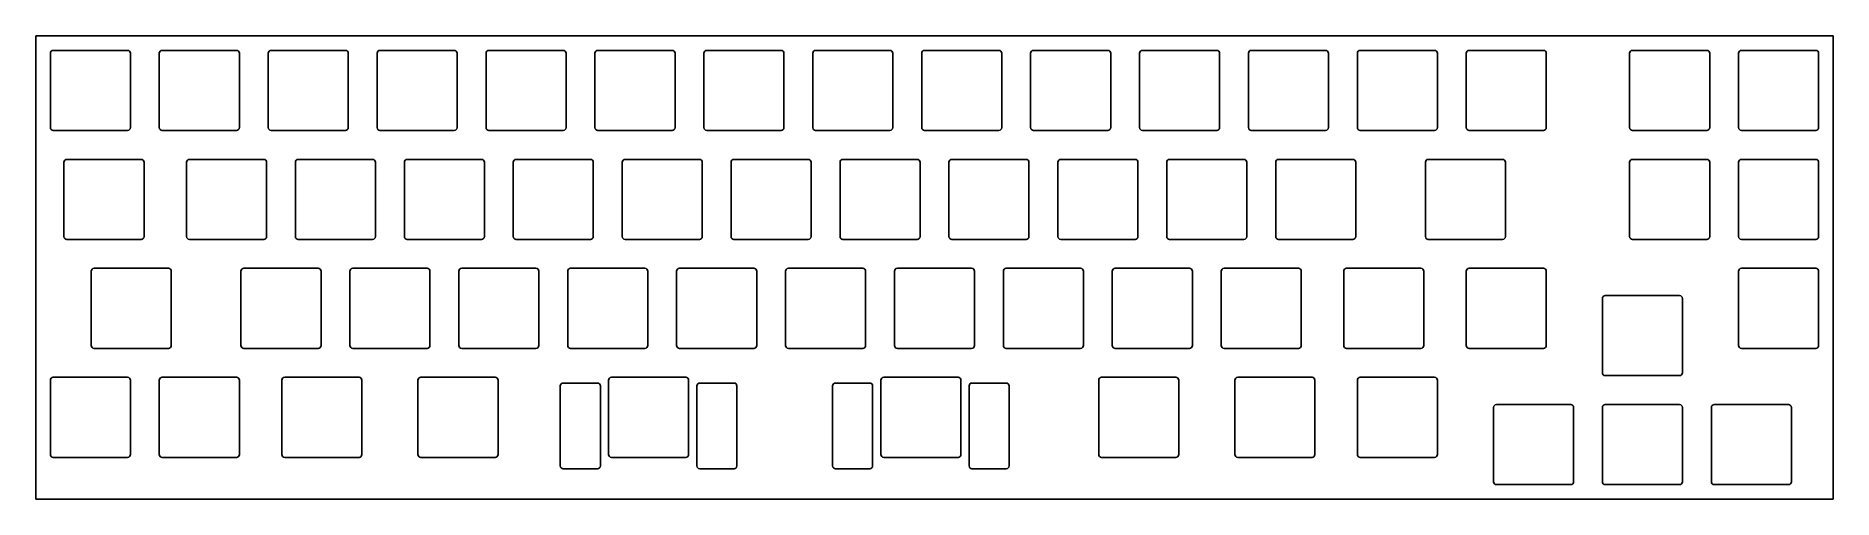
# Model space of a CAD drawing. Header units: millimetres. Extents: x 0 to 314, y -81 to 0.
import ezdxf

# ---------------------------------------------------------------- set-up
doc = ezdxf.new("R2010")
doc.units = ezdxf.units.MM

msp = doc.modelspace()

# ---------------------------------------------------------------- linework, layer by layer
for p, q in [((0, 0), (314.325, 0)), ((0, 0), (0, -80.9625)), ((314.325, 0), (314.325, -80.9625)), ((2.525, -3.025), (2.525, -16.025)), ((3.025, -2.525), (16.025, -2.525)), ((16.525, -3.025), (16.525, -16.025)), ((21.575, -3.025), (21.575, -16.025)), ((22.075, -2.525), (35.075, -2.525)), ((35.575, -3.025), (35.575, -16.025)), ((40.625, -3.025), (40.625, -16.025)), ((41.125, -2.525), (54.125, -2.525)), ((54.625, -3.025), (54.625, -16.025)), ((59.675, -3.025), (59.675, -16.025)), ((60.175, -2.525), (73.175, -2.525)), ((73.675, -3.025), (73.675, -16.025)), ((78.725, -3.025), (78.725, -16.025)), ((79.225, -2.525), (92.225, -2.525)), ((92.725, -3.025), (92.725, -16.025)), ((97.775, -3.025), (97.775, -16.025)), ((98.275, -2.525), (111.275, -2.525)), ((111.775, -3.025), (111.775, -16.025)), ((116.825, -3.025), (116.825, -16.025)), ((117.325, -2.525), (130.325, -2.525)), ((130.825, -3.025), (130.825, -16.025)), ((135.875, -3.025), (135.875, -16.025)), ((136.375, -2.525), (149.375, -2.525)), ((149.875, -3.025), (149.875, -16.025)), ((154.925, -3.025), (154.925, -16.025)), ((155.425, -2.525), (168.425, -2.525)), ((168.925, -3.025), (168.925, -16.025)), ((173.975, -3.025), (173.975, -16.025)), ((174.475, -2.525), (187.475, -2.525)), ((187.975, -3.025), (187.975, -16.025)), ((193.025, -3.025), (193.025, -16.025)), ((193.525, -2.525), (206.525, -2.525)), ((207.025, -3.025), (207.025, -16.025)), ((212.075, -3.025), (212.075, -16.025)), ((212.575, -2.525), (225.575, -2.525)), ((226.075, -3.025), (226.075, -16.025)), ((231.125, -3.025), (231.125, -16.025)), ((231.625, -2.525), (244.625, -2.525)), ((245.125, -3.025), (245.125, -16.025)), ((250.175, -3.025), (250.175, -16.025)), ((250.675, -2.525), (263.675, -2.525)), ((264.175, -3.025), (264.175, -16.025)), ((278.75, -3.025), (278.75, -16.025)), ((279.25, -2.525), (292.25, -2.525)), ((292.75, -3.025), (292.75, -16.025)), ((297.8, -3.025), (297.8, -16.025)), ((298.3, -2.525), (311.3, -2.525)), ((311.8, -3.025), (311.8, -16.025)), ((3.025, -16.525), (16.025, -16.525)), ((22.075, -16.525), (35.075, -16.525)), ((41.125, -16.525), (54.125, -16.525)), ((60.175, -16.525), (73.175, -16.525)), ((79.225, -16.525), (92.225, -16.525)), ((98.275, -16.525), (111.275, -16.525)), ((117.325, -16.525), (130.325, -16.525)), ((136.375, -16.525), (149.375, -16.525)), ((155.425, -16.525), (168.425, -16.525)), ((174.475, -16.525), (187.475, -16.525)), ((193.525, -16.525), (206.525, -16.525)), ((212.575, -16.525), (225.575, -16.525)), ((231.625, -16.525), (244.625, -16.525)), ((250.675, -16.525), (263.675, -16.525)), ((279.25, -16.525), (292.25, -16.525)), ((298.3, -16.525), (311.3, -16.525)), ((5.40625, -21.575), (18.40625, -21.575)), ((26.8375, -21.575), (39.8375, -21.575)), ((45.8875, -21.575), (58.8875, -21.575)), ((64.9375, -21.575), (77.9375, -21.575)), ((83.9875, -21.575), (96.9875, -21.575)), ((103.0375, -21.575), (116.0375, -21.575)), ((122.0875, -21.575), (135.0875, -21.575)), ((141.1375, -21.575), (154.1375, -21.575)), ((160.1875, -21.575), (173.1875, -21.575)), ((179.2375, -21.575), (192.2375, -21.575)), ((198.2875, -21.575), (211.2875, -21.575)), ((217.3375, -21.575), (230.3375, -21.575)), ((243.53125, -21.575), (256.53125, -21.575)), ((279.25, -21.575), (292.25, -21.575)), ((298.3, -21.575), (311.3, -21.575)), ((4.90625, -22.075), (4.90625, -35.075)), ((18.90625, -22.075), (18.90625, -35.075)), ((26.3375, -22.075), (26.3375, -35.075)), ((40.3375, -22.075), (40.3375, -35.075)), ((45.3875, -22.075), (45.3875, -35.075)), ((59.3875, -22.075), (59.3875, -35.075)), ((64.4375, -22.075), (64.4375, -35.075)), ((78.4375, -22.075), (78.4375, -35.075)), ((83.4875, -22.075), (83.4875, -35.075)), ((97.4875, -22.075), (97.4875, -35.075)), ((102.5375, -22.075), (102.5375, -35.075)), ((116.5375, -22.075), (116.5375, -35.075)), ((121.5875, -22.075), (121.5875, -35.075)), ((135.5875, -22.075), (135.5875, -35.075)), ((140.6375, -22.075), (140.6375, -35.075)), ((154.6375, -22.075), (154.6375, -35.075)), ((159.6875, -22.075), (159.6875, -35.075)), ((173.6875, -22.075), (173.6875, -35.075)), ((178.7375, -22.075), (178.7375, -35.075)), ((192.7375, -22.075), (192.7375, -35.075)), ((197.7875, -22.075), (197.7875, -35.075)), ((211.7875, -22.075), (211.7875, -35.075)), ((216.8375, -22.075), (216.8375, -35.075)), ((230.8375, -22.075), (230.8375, -35.075)), ((243.03125, -22.075), (243.03125, -35.075)), ((257.03125, -22.075), (257.03125, -35.075)), ((278.75, -22.075), (278.75, -35.075)), ((292.75, -22.075), (292.75, -35.075)), ((297.8, -22.075), (297.8, -35.075)), ((311.8, -22.075), (311.8, -35.075)), ((5.40625, -35.575), (18.40625, -35.575)), ((26.8375, -35.575), (39.8375, -35.575)), ((45.8875, -35.575), (58.8875, -35.575)), ((64.9375, -35.575), (77.9375, -35.575)), ((83.9875, -35.575), (96.9875, -35.575)), ((103.0375, -35.575), (116.0375, -35.575)), ((122.0875, -35.575), (135.0875, -35.575)), ((141.1375, -35.575), (154.1375, -35.575)), ((160.1875, -35.575), (173.1875, -35.575)), ((179.2375, -35.575), (192.2375, -35.575)), ((198.2875, -35.575), (211.2875, -35.575)), ((217.3375, -35.575), (230.3375, -35.575)), ((243.53125, -35.575), (256.53125, -35.575)), ((279.25, -35.575), (292.25, -35.575)), ((298.3, -35.575), (311.3, -35.575)), ((10.16875, -40.625), (23.16875, -40.625)), ((36.3625, -40.625), (49.3625, -40.625)), ((55.4125, -40.625), (68.4125, -40.625)), ((74.4625, -40.625), (87.4625, -40.625)), ((93.5125, -40.625), (106.5125, -40.625)), ((112.5625, -40.625), (125.5625, -40.625)), ((131.6125, -40.625), (144.6125, -40.625)), ((150.6625, -40.625), (163.6625, -40.625)), ((169.7125, -40.625), (182.7125, -40.625)), ((188.7625, -40.625), (201.7625, -40.625)), ((207.8125, -40.625), (220.8125, -40.625)), ((229.24375, -40.625), (242.24375, -40.625)), ((250.675, -40.625), (263.675, -40.625)), ((298.3, -40.625), (311.3, -40.625)), ((9.66875, -41.125), (9.66875, -54.125)), ((23.66875, -41.125), (23.66875, -54.125)), ((35.8625, -41.125), (35.8625, -54.125)), ((49.8625, -41.125), (49.8625, -54.125)), ((54.9125, -41.125), (54.9125, -54.125)), ((68.9125, -41.125), (68.9125, -54.125)), ((73.9625, -41.125), (73.9625, -54.125)), ((87.9625, -41.125), (87.9625, -54.125)), ((93.0125, -41.125), (93.0125, -54.125)), ((107.0125, -41.125), (107.0125, -54.125)), ((112.0625, -41.125), (112.0625, -54.125)), ((126.0625, -41.125), (126.0625, -54.125)), ((131.1125, -41.125), (131.1125, -54.125)), ((145.1125, -41.125), (145.1125, -54.125)), ((150.1625, -41.125), (150.1625, -54.125)), ((164.1625, -41.125), (164.1625, -54.125)), ((169.2125, -41.125), (169.2125, -54.125)), ((183.2125, -41.125), (183.2125, -54.125)), ((188.2625, -41.125), (188.2625, -54.125)), ((202.2625, -41.125), (202.2625, -54.125)), ((207.3125, -41.125), (207.3125, -54.125)), ((221.3125, -41.125), (221.3125, -54.125)), ((228.74375, -41.125), (228.74375, -54.125)), ((242.74375, -41.125), (242.74375, -54.125)), ((250.175, -41.125), (250.175, -54.125)), ((264.175, -41.125), (264.175, -54.125)), ((297.8, -41.125), (297.8, -54.125)), ((311.8, -41.125), (311.8, -54.125)), ((273.9875, -45.8875), (273.9875, -58.8875)), ((274.4875, -45.3875), (287.4875, -45.3875)), ((287.9875, -45.8875), (287.9875, -58.8875)), ((10.16875, -54.625), (23.16875, -54.625)), ((36.3625, -54.625), (49.3625, -54.625)), ((55.4125, -54.625), (68.4125, -54.625)), ((74.4625, -54.625), (87.4625, -54.625)), ((93.5125, -54.625), (106.5125, -54.625)), ((112.5625, -54.625), (125.5625, -54.625)), ((131.6125, -54.625), (144.6125, -54.625)), ((150.6625, -54.625), (163.6625, -54.625)), ((169.7125, -54.625), (182.7125, -54.625)), ((188.7625, -54.625), (201.7625, -54.625)), ((207.8125, -54.625), (220.8125, -54.625)), ((229.24375, -54.625), (242.24375, -54.625)), ((250.675, -54.625), (263.675, -54.625)), ((298.3, -54.625), (311.3, -54.625)), ((3.025, -59.675), (16.025, -59.675)), ((22.075, -59.675), (35.075, -59.675)), ((43.50625, -59.675), (56.50625, -59.675)), ((67.31875, -59.675), (80.31875, -59.675)), ((100.65625, -59.675), (113.65625, -59.675)), ((148.28125, -59.675), (161.28125, -59.675)), ((186.38125, -59.675), (199.38125, -59.675)), ((210.19375, -59.675), (223.19375, -59.675)), ((231.625, -59.675), (244.625, -59.675)), ((274.4875, -59.3875), (287.4875, -59.3875)), ((2.525, -60.175), (2.525, -73.175)), ((16.525, -60.175), (16.525, -73.175)), ((21.575, -60.175), (21.575, -73.175)), ((35.575, -60.175), (35.575, -73.175)), ((43.00625, -60.175), (43.00625, -73.175)), ((57.00625, -60.175), (57.00625, -73.175)), ((66.81875, -60.175), (66.81875, -73.175)), ((80.81875, -60.175), (80.81875, -73.175)), ((91.71825, -61.175), (91.71825, -75.175)), ((92.21825, -60.675), (98.21825, -60.675)), ((98.71825, -61.175), (98.71825, -75.175)), ((100.15625, -60.175), (100.15625, -73.175)), ((114.15625, -60.175), (114.15625, -73.175)), ((115.59425, -61.175), (115.59425, -75.175)), ((116.09425, -60.675), (122.09425, -60.675)), ((122.59425, -61.175), (122.59425, -75.175)), ((139.34325, -61.175), (139.34325, -75.175)), ((139.84325, -60.675), (145.84325, -60.675)), ((146.34325, -61.175), (146.34325, -75.175)), ((147.78125, -60.175), (147.78125, -73.175)), ((161.78125, -60.175), (161.78125, -73.175)), ((163.21925, -61.175), (163.21925, -75.175)), ((163.71925, -60.675), (169.71925, -60.675)), ((170.21925, -61.175), (170.21925, -75.175)), ((185.88125, -60.175), (185.88125, -73.175)), ((199.88125, -60.175), (199.88125, -73.175)), ((209.69375, -60.175), (209.69375, -73.175)), ((223.69375, -60.175), (223.69375, -73.175)), ((231.125, -60.175), (231.125, -73.175)), ((245.125, -60.175), (245.125, -73.175)), ((254.9375, -64.9375), (254.9375, -77.9375)), ((255.4375, -64.4375), (268.4375, -64.4375)), ((268.9375, -64.9375), (268.9375, -77.9375)), ((273.9875, -64.9375), (273.9875, -77.9375)), ((274.4875, -64.4375), (287.4875, -64.4375)), ((287.9875, -64.9375), (287.9875, -77.9375)), ((293.0375, -64.9375), (293.0375, -77.9375)), ((293.5375, -64.4375), (306.5375, -64.4375)), ((307.0375, -64.9375), (307.0375, -77.9375)), ((3.025, -73.675), (16.025, -73.675)), ((22.075, -73.675), (35.075, -73.675)), ((43.50625, -73.675), (56.50625, -73.675)), ((67.31875, -73.675), (80.31875, -73.675)), ((100.65625, -73.675), (113.65625, -73.675)), ((148.28125, -73.675), (161.28125, -73.675)), ((186.38125, -73.675), (199.38125, -73.675)), ((210.19375, -73.675), (223.19375, -73.675)), ((231.625, -73.675), (244.625, -73.675)), ((92.21825, -75.675), (98.21825, -75.675)), ((116.09425, -75.675), (122.09425, -75.675)), ((139.84325, -75.675), (145.84325, -75.675)), ((163.71925, -75.675), (169.71925, -75.675)), ((255.4375, -78.4375), (268.4375, -78.4375)), ((274.4875, -78.4375), (287.4875, -78.4375)), ((293.5375, -78.4375), (306.5375, -78.4375)), ((0, -80.9625), (314.325, -80.9625))]:
    msp.add_line(p, q)
for centre, start, end in [((3.025, -3.025), 90, 180), ((16.025, -3.025), 0, 90), ((22.075, -3.025), 90, 180), ((35.075, -3.025), 0, 90), ((41.125, -3.025), 90, 180), ((54.125, -3.025), 0, 90), ((60.175, -3.025), 90, 180), ((73.175, -3.025), 0, 90), ((79.225, -3.025), 90, 180), ((92.225, -3.025), 0, 90), ((98.275, -3.025), 90, 180), ((111.275, -3.025), 0, 90), ((117.325, -3.025), 90, 180), ((130.325, -3.025), 0, 90), ((136.375, -3.025), 90, 180), ((149.375, -3.025), 0, 90), ((155.425, -3.025), 90, 180), ((168.425, -3.025), 0, 90), ((174.475, -3.025), 90, 180), ((187.475, -3.025), 0, 90), ((193.525, -3.025), 90, 180), ((206.525, -3.025), 0, 90), ((212.575, -3.025), 90, 180), ((225.575, -3.025), 0, 90), ((231.625, -3.025), 90, 180), ((244.625, -3.025), 0, 90), ((250.675, -3.025), 90, 180), ((263.675, -3.025), 0, 90), ((279.25, -3.025), 90, 180), ((292.25, -3.025), 0, 90), ((298.3, -3.025), 90, 180), ((311.3, -3.025), 0, 90), ((3.025, -16.025), 180, 270), ((16.025, -16.025), 270, 360), ((22.075, -16.025), 180, 270), ((35.075, -16.025), 270, 360), ((41.125, -16.025), 180, 270), ((54.125, -16.025), 270, 360), ((60.175, -16.025), 180, 270), ((73.175, -16.025), 270, 360), ((79.225, -16.025), 180, 270), ((92.225, -16.025), 270, 360), ((98.275, -16.025), 180, 270), ((111.275, -16.025), 270, 360), ((117.325, -16.025), 180, 270), ((130.325, -16.025), 270, 360), ((136.375, -16.025), 180, 270), ((149.375, -16.025), 270, 360), ((155.425, -16.025), 180, 270), ((168.425, -16.025), 270, 360), ((174.475, -16.025), 180, 270), ((187.475, -16.025), 270, 360), ((193.525, -16.025), 180, 270), ((206.525, -16.025), 270, 360), ((212.575, -16.025), 180, 270), ((225.575, -16.025), 270, 360), ((231.625, -16.025), 180, 270), ((244.625, -16.025), 270, 360), ((250.675, -16.025), 180, 270), ((263.675, -16.025), 270, 360), ((279.25, -16.025), 180, 270), ((292.25, -16.025), 270, 360), ((298.3, -16.025), 180, 270), ((311.3, -16.025), 270, 360), ((5.40625, -22.075), 90, 180), ((18.40625, -22.075), 0, 90), ((26.8375, -22.075), 90, 180), ((39.8375, -22.075), 0, 90), ((45.8875, -22.075), 90, 180), ((58.8875, -22.075), 0, 90), ((64.9375, -22.075), 90, 180), ((77.9375, -22.075), 0, 90), ((83.9875, -22.075), 90, 180), ((96.9875, -22.075), 0, 90), ((103.0375, -22.075), 90, 180), ((116.0375, -22.075), 0, 90), ((122.0875, -22.075), 90, 180), ((135.0875, -22.075), 0, 90), ((141.1375, -22.075), 90, 180), ((154.1375, -22.075), 0, 90), ((160.1875, -22.075), 90, 180), ((173.1875, -22.075), 0, 90), ((179.2375, -22.075), 90, 180), ((192.2375, -22.075), 0, 90), ((198.2875, -22.075), 90, 180), ((211.2875, -22.075), 0, 90), ((217.3375, -22.075), 90, 180), ((230.3375, -22.075), 0, 90), ((243.53125, -22.075), 90, 180), ((256.53125, -22.075), 0, 90), ((279.25, -22.075), 90, 180), ((292.25, -22.075), 0, 90), ((298.3, -22.075), 90, 180), ((311.3, -22.075), 0, 90), ((5.40625, -35.075), 180, 270), ((18.40625, -35.075), 270, 360), ((26.8375, -35.075), 180, 270), ((39.8375, -35.075), 270, 360), ((45.8875, -35.075), 180, 270), ((58.8875, -35.075), 270, 360), ((64.9375, -35.075), 180, 270), ((77.9375, -35.075), 270, 360), ((83.9875, -35.075), 180, 270), ((96.9875, -35.075), 270, 360), ((103.0375, -35.075), 180, 270), ((116.0375, -35.075), 270, 360), ((122.0875, -35.075), 180, 270), ((135.0875, -35.075), 270, 360), ((141.1375, -35.075), 180, 270), ((154.1375, -35.075), 270, 360), ((160.1875, -35.075), 180, 270), ((173.1875, -35.075), 270, 360), ((179.2375, -35.075), 180, 270), ((192.2375, -35.075), 270, 360), ((198.2875, -35.075), 180, 270), ((211.2875, -35.075), 270, 360), ((217.3375, -35.075), 180, 270), ((230.3375, -35.075), 270, 360), ((243.53125, -35.075), 180, 270), ((256.53125, -35.075), 270, 360), ((279.25, -35.075), 180, 270), ((292.25, -35.075), 270, 360), ((298.3, -35.075), 180, 270), ((311.3, -35.075), 270, 360), ((10.16875, -41.125), 90, 180), ((23.16875, -41.125), 0, 90), ((36.3625, -41.125), 90, 180), ((49.3625, -41.125), 0, 90), ((55.4125, -41.125), 90, 180), ((68.4125, -41.125), 0, 90), ((74.4625, -41.125), 90, 180), ((87.4625, -41.125), 0, 90), ((93.5125, -41.125), 90, 180), ((106.5125, -41.125), 0, 90), ((112.5625, -41.125), 90, 180), ((125.5625, -41.125), 0, 90), ((131.6125, -41.125), 90, 180), ((144.6125, -41.125), 0, 90), ((150.6625, -41.125), 90, 180), ((163.6625, -41.125), 0, 90), ((169.7125, -41.125), 90, 180), ((182.7125, -41.125), 0, 90), ((188.7625, -41.125), 90, 180), ((201.7625, -41.125), 0, 90), ((207.8125, -41.125), 90, 180), ((220.8125, -41.125), 0, 90), ((229.24375, -41.125), 90, 180), ((242.24375, -41.125), 0, 90), ((250.675, -41.125), 90, 180), ((263.675, -41.125), 0, 90), ((298.3, -41.125), 90, 180), ((311.3, -41.125), 0, 90), ((274.4875, -45.8875), 90, 180), ((287.4875, -45.8875), 0, 90), ((10.16875, -54.125), 180, 270), ((23.16875, -54.125), 270, 360), ((36.3625, -54.125), 180, 270), ((49.3625, -54.125), 270, 360), ((55.4125, -54.125), 180, 270), ((68.4125, -54.125), 270, 360), ((74.4625, -54.125), 180, 270), ((87.4625, -54.125), 270, 360), ((93.5125, -54.125), 180, 270), ((106.5125, -54.125), 270, 360), ((112.5625, -54.125), 180, 270), ((125.5625, -54.125), 270, 360), ((131.6125, -54.125), 180, 270), ((144.6125, -54.125), 270, 360), ((150.6625, -54.125), 180, 270), ((163.6625, -54.125), 270, 360), ((169.7125, -54.125), 180, 270), ((182.7125, -54.125), 270, 360), ((188.7625, -54.125), 180, 270), ((201.7625, -54.125), 270, 360), ((207.8125, -54.125), 180, 270), ((220.8125, -54.125), 270, 360), ((229.24375, -54.125), 180, 270), ((242.24375, -54.125), 270, 360), ((250.675, -54.125), 180, 270), ((263.675, -54.125), 270, 360), ((298.3, -54.125), 180, 270), ((311.3, -54.125), 270, 360), ((3.025, -60.175), 90, 180), ((16.025, -60.175), 0, 90), ((22.075, -60.175), 90, 180), ((35.075, -60.175), 0, 90), ((43.50625, -60.175), 90, 180), ((56.50625, -60.175), 0, 90), ((67.31875, -60.175), 90, 180), ((80.31875, -60.175), 0, 90), ((100.65625, -60.175), 90, 180), ((113.65625, -60.175), 0, 90), ((148.28125, -60.175), 90, 180), ((161.28125, -60.175), 0, 90), ((186.38125, -60.175), 90, 180), ((199.38125, -60.175), 0, 90), ((210.19375, -60.175), 90, 180), ((223.19375, -60.175), 0, 90), ((231.625, -60.175), 90, 180), ((244.625, -60.175), 0, 90), ((274.4875, -58.8875), 180, 270), ((287.4875, -58.8875), 270, 360), ((92.21825, -61.175), 90, 180), ((98.21825, -61.175), 0, 90), ((116.09425, -61.175), 90, 180), ((122.09425, -61.175), 0, 90), ((139.84325, -61.175), 90, 180), ((145.84325, -61.175), 0, 90), ((163.71925, -61.175), 90, 180), ((169.71925, -61.175), 0, 90), ((255.4375, -64.9375), 90, 180), ((268.4375, -64.9375), 0, 90), ((274.4875, -64.9375), 90, 180), ((287.4875, -64.9375), 0, 90), ((293.5375, -64.9375), 90, 180), ((306.5375, -64.9375), 0, 90), ((3.025, -73.175), 180, 270), ((16.025, -73.175), 270, 360), ((22.075, -73.175), 180, 270), ((35.075, -73.175), 270, 360), ((43.50625, -73.175), 180, 270), ((56.50625, -73.175), 270, 360), ((67.31875, -73.175), 180, 270), ((80.31875, -73.175), 270, 360), ((92.21825, -75.175), 180, 270), ((98.21825, -75.175), 270, 360), ((100.65625, -73.175), 180, 270), ((113.65625, -73.175), 270, 360), ((116.09425, -75.175), 180, 270), ((122.09425, -75.175), 270, 360), ((139.84325, -75.175), 180, 270), ((145.84325, -75.175), 270, 360), ((148.28125, -73.175), 180, 270), ((161.28125, -73.175), 270, 360), ((163.71925, -75.175), 180, 270), ((169.71925, -75.175), 270, 360), ((186.38125, -73.175), 180, 270), ((199.38125, -73.175), 270, 360), ((210.19375, -73.175), 180, 270), ((223.19375, -73.175), 270, 360), ((231.625, -73.175), 180, 270), ((244.625, -73.175), 270, 360), ((255.4375, -77.9375), 180, 270), ((268.4375, -77.9375), 270, 360), ((274.4875, -77.9375), 180, 270), ((287.4875, -77.9375), 270, 360), ((293.5375, -77.9375), 180, 270), ((306.5375, -77.9375), 270, 360)]:
    msp.add_arc(centre, 0.5, start, end)

doc.saveas('drawing.dxf')
